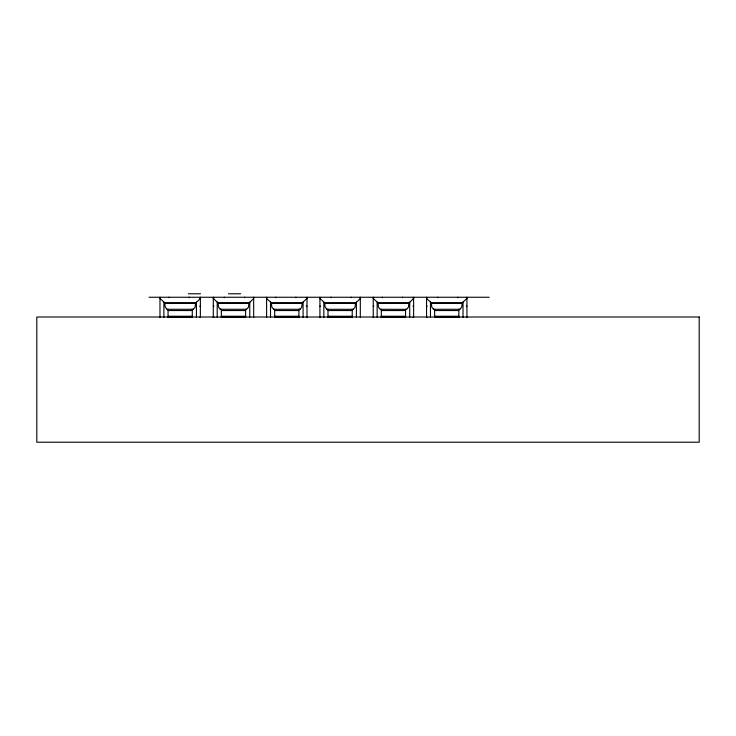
<?xml version="1.0" encoding="UTF-8"?>
<svg xmlns="http://www.w3.org/2000/svg" width="736" height="736" viewBox="0 0 736 736"><rect width="100%" height="100%" fill="white"/><g stroke="black" fill="none" stroke-linecap="round" stroke-linejoin="round"><path stroke-width="1.1" d="M306.995 298.485L302.174 302.892L301.751 307.225L299.957 309.221M466.937 298.485L462.116 302.892L461.73 307.151L459.936 309.212M195.546 303.591L195.068 307.381L193.356 309.212M248.86 303.591L248.382 307.381L246.606 309.24M355.488 303.591L355.01 307.381L353.308 309.212M408.802 303.591L408.388 307.225L406.796 309.138A8.105 1.757 -48.1 0 1 406.53 309.138M164.79 303.26L195.546 303.26L200.367 298.485M218.104 303.26L248.86 303.26L253.681 298.485M324.732 303.26L355.488 303.26L360.309 298.485M378.056 303.26L408.802 303.26L413.623 298.485M193.163 309.276L167.238 309.295M246.413 309.295L220.487 309.276M299.791 309.276L273.866 309.295M353.05 309.295L327.18 309.295M406.364 309.295L405.867 309.35M459.733 309.276L433.808 309.295M188.333 293.784L200.532 293.784M228.5 293.784L240.7 293.784M148.994 297.252L489.173 297.252M199.668 297.878L200.367 297.878M213.284 297.878L213.983 297.878M306.296 297.878L306.995 297.878M319.921 297.878L320.611 297.878M373.235 297.878L373.805 297.878M412.933 297.878L413.623 297.878M426.549 297.878L427.239 297.878M466.366 297.878L466.937 297.878M159.97 298.485L164.79 302.892L195.546 302.892M213.284 298.485L218.104 302.892L248.86 302.892M266.607 298.485L271.418 302.892L302.174 302.892M319.921 298.485L324.732 302.892L355.488 302.892M373.235 298.485L378.056 302.892L408.802 302.892M426.549 298.485L431.37 302.892L462.116 302.892M271.418 303.26L302.174 303.26M431.37 303.26L462.116 303.26M199.668 306.167L200.367 306.167M213.284 306.167L213.983 306.167M306.296 306.167L306.995 306.167M319.921 306.167L320.611 306.167M373.235 306.167L373.805 306.167M412.933 306.167L413.623 306.167M426.549 306.167L427.239 306.167M466.366 306.167L466.937 306.167M405.766 309.35L380.429 309.276M168.047 310.537L192.28 310.537M221.361 310.537L245.603 310.537M274.684 310.537L298.917 310.537M327.998 310.537L352.231 310.537M381.312 310.537L405.545 310.537M434.626 310.537L458.859 310.537M168.047 316.25L192.28 316.25M221.361 316.25L245.603 316.25M274.684 316.25L298.917 316.25M327.998 316.25L352.231 316.25M381.312 316.25L405.545 316.25M434.626 316.25L458.859 316.25M168.047 317.428L192.28 317.428M199.668 317.428L200.367 317.428L200.367 297.234M213.983 317.428L213.284 317.428L213.284 297.234M221.361 317.428L245.603 317.428M274.684 317.428L298.917 317.428M306.296 317.428L306.995 317.428L306.995 297.234M320.611 317.428L319.921 317.428L319.921 297.234M327.998 317.428L352.231 317.428M373.805 317.428L373.235 317.428L373.235 297.234M381.312 317.428L405.545 317.428M412.933 317.428L413.623 317.428L413.623 297.234M427.239 317.428L426.549 317.428L426.549 297.234M434.626 317.428L458.859 317.428M466.366 317.428L466.937 317.428L466.937 297.234M273.921 309.304L273.976 309.313A8.105 1.84 49.7 0 1 273.774 309.368M380.273 309.221L378.442 307.151L378.056 302.892M273.672 309.24L271.814 307.151L271.418 302.892M167.044 309.24L165.186 307.151L164.79 302.892M433.55 309.212L431.756 307.151L431.37 302.892M326.922 309.212L325.128 307.151L324.732 302.892M220.294 309.212L218.5 307.151L218.104 302.892M433.412 309.157L433.449 309.166A8.105 1.757 48.1 0 0 433.642 309.138M326.784 309.157L326.821 309.166A8.105 1.757 48.1 0 0 327.014 309.138M377.145 301.99L377.145 317.382M323.831 301.99L323.831 317.382M217.203 301.99L217.203 317.382M463.027 301.99L463.027 317.382M458.859 309.35L458.859 317.584M457.847 297.234L457.847 297.721M437.653 297.234L437.653 297.721M434.626 309.35L434.626 317.584M430.459 301.99L430.459 317.382M409.713 301.99L409.713 317.382M405.545 309.35L405.545 317.584M402.518 297.234L402.518 297.721M382.324 297.234L382.324 297.721M381.312 309.35L381.312 317.584M360.309 297.234L360.309 317.428M356.399 301.99L356.399 317.382M352.231 309.35L352.231 317.584M351.219 297.234L351.219 297.721M331.025 297.234L331.025 297.721M327.998 309.35L327.998 317.584M303.076 301.99L303.076 317.382M298.917 309.35L298.917 317.584M295.881 297.234L295.881 297.721M275.687 297.234L275.687 297.721M274.684 309.35L274.684 317.584M270.517 301.99L270.517 317.382M266.607 297.234L266.607 317.428M253.681 297.234L253.681 317.428M249.762 301.99L249.762 317.382M245.603 309.35L245.603 317.584M244.591 297.234L244.591 297.721M224.397 297.234L224.397 297.721M221.361 309.35L221.361 317.584M196.448 301.99L196.448 317.382M192.28 309.35L192.28 317.584M189.253 297.234L189.253 297.721M169.059 297.234L169.059 297.721M168.047 309.35L168.047 317.584M163.889 301.99L163.889 317.382M159.97 297.234L159.97 317.428M167.265 309.396A8.105 1.84 49.7 0 1 167.146 309.368M193.439 309.065A8.105 1.757 -48.1 0 1 193.264 309.138M246.505 309.368A8.105 1.84 -49.7 0 1 246.385 309.396M220.386 309.138A8.105 1.757 48.1 0 1 220.211 309.065M300.067 309.065A8.105 1.757 -48.1 0 1 299.892 309.138M353.133 309.368A8.105 1.84 -49.7 0 1 353.022 309.396M459.77 309.368A8.105 1.84 -49.7 0 1 459.65 309.396M380.521 309.396A8.105 1.84 49.7 0 1 380.402 309.368M699.2 317.004L36.8 317.004L36.8 442.216L699.2 442.216L699.2 317.004"/></g></svg>
